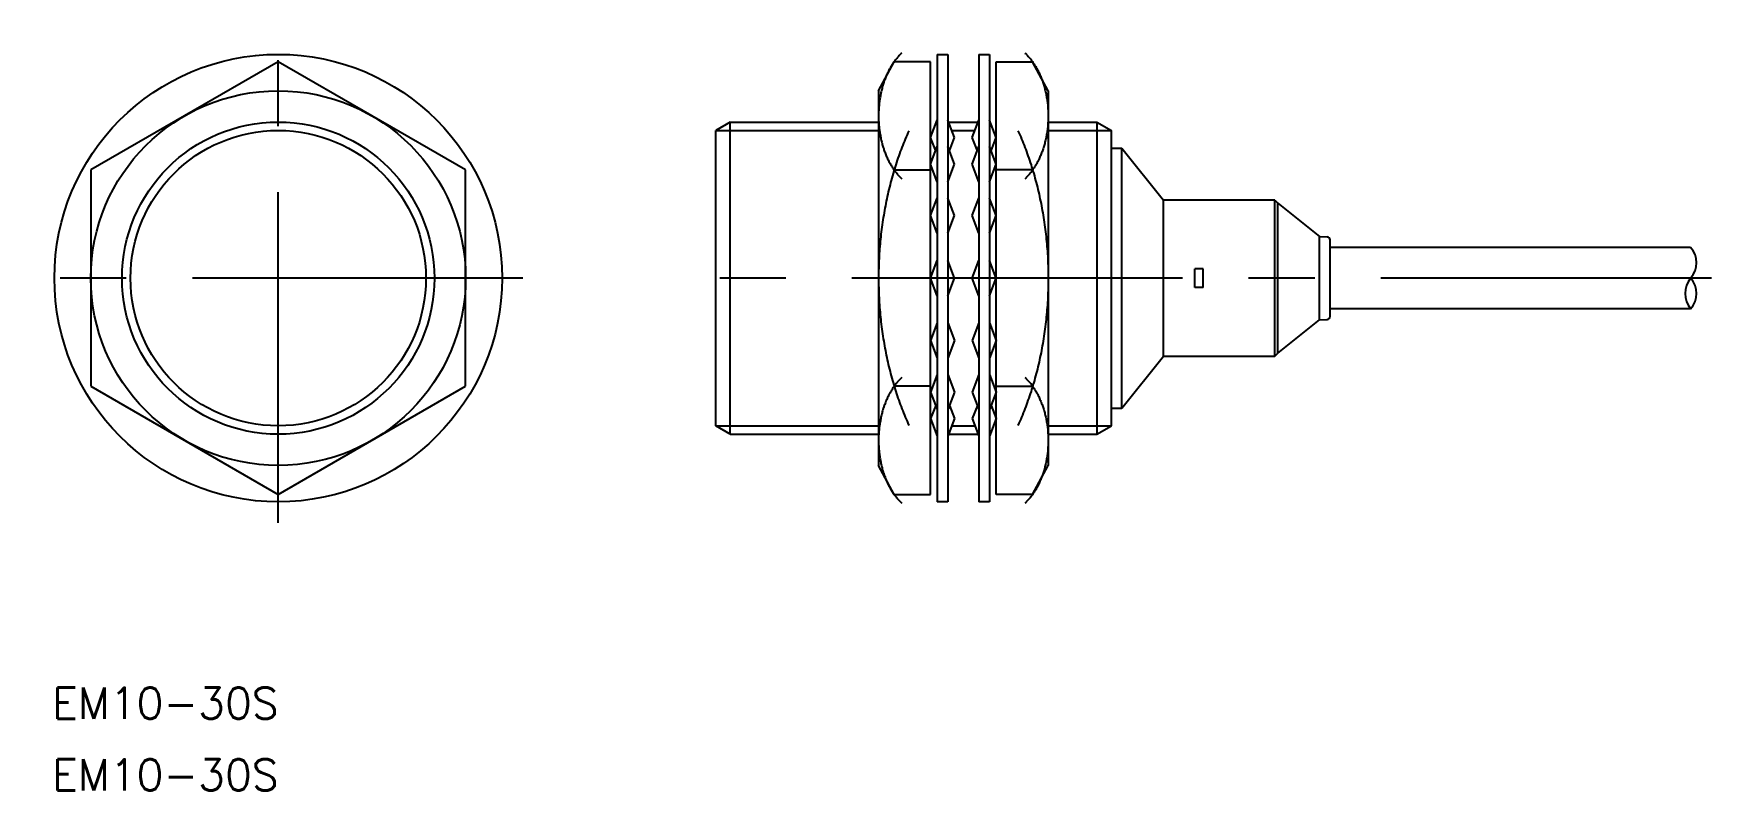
# Model space of a CAD drawing. Extents: x -23 to 138, y -49 to 24.
import ezdxf

# ---------------------------------------------------------------- set-up
doc = ezdxf.new("R2010")
doc.units = 0
doc.linetypes.add('CENTER', pattern=[50.8, 31.75, -6.35, 6.35, -6.35])
doc.linetypes.add('PHANTOM', pattern=[63.5, 31.75, -6.35, 6.35, -6.35, 6.35, -6.35])
doc.layers.get('0').update_dxf_attribs({"linetype": 'CONTINUOUS'})
doc.layers.add('CENTER', color=1, linetype='CENTER')
doc.styles.get("Standard").update_dxf_attribs({"font": 'txt.shx', "height": 3, "bigfont": 'bigfont.shx'})

msp = doc.modelspace()

# ---------------------------------------------------------------- linework, layer by layer
at = {"color": 7, "linetype": 'CONTINUOUS'}
for p, q in [((63.3, 21.5), (63.3, -21.5)), ((63.3, 21.5), (64.3, 21.5)), ((64.3, 21.5), (64.3, -21.5)), ((67.3, 21.5), (67.3, -21.5)), ((67.3, 21.5), (68.3, 21.5)), ((68.3, 21.5), (68.3, -21.5)), ((0, 20.78), (-18, 10.39)), ((18, 10.39), (0, 20.78)), ((57.65, 18), (59.15, 20.78)), ((62.65, 20.78), (59.15, 20.78)), ((62.65, -20.78), (62.65, 20.78)), ((68.95, 20.78), (72.45, 20.78)), ((68.95, -20.78), (68.95, 20.78)), ((73.95, 18), (72.45, 20.78)), ((57.65, 18), (57.65, -18)), ((73.95, 18), (73.95, -18)), ((43.42, 15), (42.02, 14.19)), ((43.42, 15), (57.65, 15)), ((43.42, -15), (43.42, 15)), ((57.65, 15), (57.65, -15)), ((62.65, 13.5), (63.3, 15.19)), ((64.95, 13.5), (64.3, 15.19)), ((64.38, 15), (67.23, 15)), ((66.65, 13.5), (67.3, 15.19)), ((68.95, 13.5), (68.3, 15.19)), ((73.95, 15), (73.95, -15)), ((73.95, 15), (78.61, 15)), ((78.61, 15), (78.61, -15)), ((78.61, 15), (80.02, 14.19)), ((42.02, -14.19), (42.02, 14.19)), ((63.15, 12.22), (62.65, 13.5)), ((64.46, 12.22), (64.95, 13.5)), ((67.15, 12.22), (66.65, 13.5)), ((68.46, 12.22), (68.95, 13.5)), ((80.02, -14.19), (80.02, 14.19)), ((62.65, 10.95), (63.3, 12.64)), ((64.95, 10.95), (64.3, 12.64)), ((66.65, 10.95), (67.3, 12.64)), ((68.95, 10.95), (68.3, 12.64)), ((80.02, 12.5), (81.02, 12.5)), ((81.02, -12.5), (81.02, 12.5)), ((81.02, 12.5), (85.02, 7.5)), ((-18, 10.39), (-18, -10.39)), ((18, -10.39), (18, 10.39)), ((59.15, 10.39), (62.65, 10.39)), ((63.3, 9.26), (62.65, 10.95)), ((64.3, 9.26), (64.95, 10.95)), ((67.3, 9.26), (66.65, 10.95)), ((68.3, 9.26), (68.95, 10.95)), ((72.45, 10.39), (68.95, 10.39)), ((62.65, 6), (63.3, 7.69)), ((64.95, 6), (64.3, 7.69)), ((66.65, 6), (67.3, 7.69)), ((68.95, 6), (68.3, 7.69)), ((85.02, -7.5), (85.02, 7.5)), ((95.72, 7.5), (85.02, 7.5)), ((95.72, -7.5), (95.72, 7.5)), ((95.72, 7.5), (96.02, 7.2)), ((96.02, -7.2), (96.02, 7.2)), ((96.02, 7.2), (100.02, 4.01)), ((63.3, 4.31), (62.65, 6)), ((64.3, 4.31), (64.95, 6)), ((67.3, 4.31), (66.65, 6)), ((68.3, 4.31), (68.95, 6)), ((100.02, -4.01), (100.02, 4.01)), ((100.02, 4.01), (100.73, 3.97)), ((101.02, -3.67), (101.02, 3.67)), ((62.65, 0), (63.3, 1.69)), ((64.95, 0), (64.3, 1.69)), ((66.65, 0), (67.3, 1.69)), ((68.95, 0), (68.3, 1.69)), ((135.65, 2.95), (101.02, 2.95)), ((63.3, -1.69), (62.65, 0)), ((64.3, -1.69), (64.95, 0)), ((67.3, -1.69), (66.65, 0)), ((68.3, -1.69), (68.95, 0)), ((135.65, -2.95), (101.02, -2.95)), ((63.3, -4.31), (62.65, -6)), ((64.3, -4.31), (64.95, -6)), ((67.3, -4.31), (66.65, -6)), ((68.3, -4.31), (68.95, -6)), ((96.02, -7.2), (100.02, -4.01)), ((100.02, -4.01), (100.73, -3.97)), ((62.65, -6), (63.3, -7.69)), ((64.95, -6), (64.3, -7.69)), ((66.65, -6), (67.3, -7.69)), ((68.95, -6), (68.3, -7.69)), ((81.02, -12.5), (85.02, -7.5)), ((85.02, -7.5), (95.72, -7.5)), ((95.72, -7.5), (96.02, -7.2)), ((63.3, -9.26), (62.65, -10.95)), ((64.3, -9.26), (64.95, -10.95)), ((67.3, -9.26), (66.65, -10.95)), ((68.3, -9.26), (68.95, -10.95)), ((-18, -10.39), (0, -20.78)), ((0, -20.78), (18, -10.39)), ((62.65, -10.39), (59.15, -10.39)), ((62.65, -10.95), (63.3, -12.64)), ((64.95, -10.95), (64.3, -12.64)), ((66.65, -10.95), (67.3, -12.64)), ((68.95, -10.95), (68.3, -12.64)), ((68.95, -10.39), (72.45, -10.39)), ((63.15, -12.23), (62.65, -13.5)), ((64.46, -12.23), (64.95, -13.5)), ((67.15, -12.23), (66.65, -13.5)), ((68.46, -12.23), (68.95, -13.5)), ((80.02, -12.5), (81.02, -12.5)), ((43.42, -15), (42.02, -14.19)), ((62.65, -13.5), (63.3, -15.19)), ((64.95, -13.5), (64.3, -15.19)), ((66.65, -13.5), (67.3, -15.19)), ((68.95, -13.5), (68.3, -15.19)), ((78.61, -15), (80.02, -14.19)), ((43.42, -15), (57.65, -15)), ((64.38, -15), (67.23, -15)), ((73.95, -15), (78.61, -15)), ((59.15, -20.78), (57.65, -18)), ((72.45, -20.78), (73.95, -18)), ((59.15, -20.78), (62.65, -20.78)), ((72.45, -20.78), (68.95, -20.78)), ((64.3, -21.5), (63.3, -21.5)), ((68.3, -21.5), (67.3, -21.5))]:
    msp.add_line(p, q, dxfattribs=at)
at = {"color": 3, "linetype": 'CONTINUOUS'}
for p, q in [((42.02, 14.19), (57.65, 14.19)), ((64.69, 14.19), (66.92, 14.19)), ((73.95, 14.19), (80.02, 14.19)), ((42.02, -14.19), (57.65, -14.19)), ((64.69, -14.19), (66.92, -14.19)), ((73.95, -14.19), (80.02, -14.19))]:
    msp.add_line(p, q, dxfattribs=at)
at = {"color": 3, "linetype": 'PHANTOM'}
for p, q in [((88.82, 0.9), (88.02, 0.9)), ((88.02, -0.9), (88.02, 0.9)), ((88.82, -0.9), (88.82, 0.9)), ((88.82, -0.9), (88.02, -0.9))]:
    msp.add_line(p, q, dxfattribs=at)
at = {"color": 7, "linetype": 'CONTINUOUS'}
for points in [[(59.89, 21.63, 0), (59.82, 21.57, 0), (59.76, 21.51, 0), (59.7, 21.44, 0), (59.64, 21.38, 0), (59.58, 21.31, 0), (59.52, 21.24, 0), (59.46, 21.17, 0), (59.4, 21.1, 0), (59.34, 21.03, 0), (59.28, 20.96, 0), (59.23, 20.88, 0), (59.17, 20.81, 0), (59.12, 20.73, 0), (59.06, 20.65, 0), (59.01, 20.57, 0), (58.96, 20.49, 0), (58.91, 20.41, 0), (58.86, 20.33, 0), (58.81, 20.24, 0), (58.76, 20.15, 0), (58.71, 20.07, 0), (58.66, 19.98, 0), (58.62, 19.89, 0), (58.57, 19.8, 0), (58.53, 19.71, 0), (58.49, 19.62, 0), (58.44, 19.52, 0), (58.4, 19.43, 0), (58.36, 19.33, 0), (58.32, 19.24, 0), (58.29, 19.14, 0), (58.25, 19.04, 0), (58.21, 18.94, 0), (58.18, 18.84, 0), (58.15, 18.74, 0), (58.11, 18.64, 0), (58.08, 18.54, 0), (58.05, 18.44, 0), (58.02, 18.33, 0), (57.99, 18.23, 0), (57.97, 18.12, 0), (57.94, 18.02, 0), (57.91, 17.91, 0), (57.89, 17.8, 0), (57.87, 17.7, 0), (57.85, 17.59, 0), (57.83, 17.48, 0), (57.81, 17.37, 0), (57.79, 17.26, 0), (57.77, 17.15, 0), (57.75, 17.04, 0), (57.74, 16.93, 0), (57.73, 16.82, 0), (57.71, 16.71, 0), (57.7, 16.6, 0), (57.69, 16.49, 0), (57.68, 16.38, 0), (57.68, 16.26, 0), (57.67, 16.15, 0), (57.66, 16.04, 0), (57.66, 15.93, 0), (57.66, 15.81, 0), (57.66, 15.7, 0), (57.65, 15.59, 0), (57.66, 15.48, 0), (57.66, 15.36, 0), (57.66, 15.25, 0), (57.66, 15.14, 0), (57.67, 15.03, 0), (57.68, 14.91, 0), (57.68, 14.8, 0), (57.69, 14.69, 0), (57.7, 14.58, 0), (57.71, 14.47, 0), (57.73, 14.36, 0), (57.74, 14.24, 0), (57.75, 14.13, 0), (57.77, 14.02, 0), (57.79, 13.91, 0), (57.81, 13.81, 0), (57.83, 13.7, 0), (57.85, 13.59, 0), (57.87, 13.48, 0), (57.89, 13.37, 0), (57.91, 13.27, 0), (57.94, 13.16, 0), (57.97, 13.05, 0), (57.99, 12.95, 0), (58.02, 12.85, 0), (58.05, 12.74, 0), (58.08, 12.64, 0), (58.11, 12.54, 0), (58.15, 12.43, 0), (58.18, 12.33, 0), (58.21, 12.23, 0), (58.25, 12.14, 0), (58.29, 12.04, 0), (58.32, 11.94, 0), (58.36, 11.84, 0), (58.4, 11.75, 0), (58.44, 11.65, 0), (58.49, 11.56, 0), (58.53, 11.47, 0), (58.57, 11.38, 0), (58.62, 11.29, 0), (58.66, 11.2, 0), (58.71, 11.11, 0), (58.76, 11.02, 0), (58.81, 10.94, 0), (58.86, 10.85, 0), (58.91, 10.77, 0), (58.96, 10.69, 0), (59.01, 10.6, 0), (59.06, 10.52, 0), (59.12, 10.45, 0), (59.17, 10.37, 0), (59.23, 10.29, 0), (59.28, 10.22, 0), (59.34, 10.14, 0), (59.4, 10.07, 0), (59.46, 10, 0), (59.52, 9.93, 0), (59.58, 9.86, 0), (59.64, 9.8, 0), (59.7, 9.73, 0), (59.76, 9.67, 0), (59.82, 9.61, 0), (59.89, 9.55, 0)], [(71.72, 21.63, 0), (71.79, 21.57, 0), (71.85, 21.51, 0), (71.91, 21.44, 0), (71.97, 21.38, 0), (72.03, 21.31, 0), (72.09, 21.24, 0), (72.15, 21.17, 0), (72.21, 21.1, 0), (72.27, 21.03, 0), (72.33, 20.96, 0), (72.38, 20.88, 0), (72.44, 20.81, 0), (72.49, 20.73, 0), (72.55, 20.65, 0), (72.6, 20.57, 0), (72.65, 20.49, 0), (72.7, 20.41, 0), (72.75, 20.33, 0), (72.8, 20.24, 0), (72.85, 20.15, 0), (72.9, 20.07, 0), (72.95, 19.98, 0), (72.99, 19.89, 0), (73.04, 19.8, 0), (73.08, 19.71, 0), (73.12, 19.62, 0), (73.16, 19.52, 0), (73.21, 19.43, 0), (73.25, 19.33, 0), (73.28, 19.24, 0), (73.32, 19.14, 0), (73.36, 19.04, 0), (73.4, 18.94, 0), (73.43, 18.84, 0), (73.46, 18.74, 0), (73.5, 18.64, 0), (73.53, 18.54, 0), (73.56, 18.44, 0), (73.59, 18.33, 0), (73.62, 18.23, 0), (73.64, 18.12, 0), (73.67, 18.02, 0), (73.69, 17.91, 0), (73.72, 17.8, 0), (73.74, 17.7, 0), (73.76, 17.59, 0), (73.78, 17.48, 0), (73.8, 17.37, 0), (73.82, 17.26, 0), (73.84, 17.15, 0), (73.85, 17.04, 0), (73.87, 16.93, 0), (73.88, 16.82, 0), (73.9, 16.71, 0), (73.91, 16.6, 0), (73.92, 16.49, 0), (73.93, 16.38, 0), (73.93, 16.26, 0), (73.94, 16.15, 0), (73.94, 16.04, 0), (73.95, 15.93, 0), (73.95, 15.81, 0), (73.95, 15.7, 0), (73.95, 15.59, 0), (73.95, 15.48, 0), (73.95, 15.36, 0), (73.95, 15.25, 0), (73.94, 15.14, 0), (73.94, 15.03, 0), (73.93, 14.91, 0), (73.93, 14.8, 0), (73.92, 14.69, 0), (73.91, 14.58, 0), (73.9, 14.47, 0), (73.88, 14.36, 0), (73.87, 14.24, 0), (73.85, 14.13, 0), (73.84, 14.02, 0), (73.82, 13.91, 0), (73.8, 13.81, 0), (73.78, 13.7, 0), (73.76, 13.59, 0), (73.74, 13.48, 0), (73.72, 13.37, 0), (73.69, 13.27, 0), (73.67, 13.16, 0), (73.64, 13.05, 0), (73.62, 12.95, 0), (73.59, 12.85, 0), (73.56, 12.74, 0), (73.53, 12.64, 0), (73.5, 12.54, 0), (73.46, 12.43, 0), (73.43, 12.33, 0), (73.4, 12.23, 0), (73.36, 12.14, 0), (73.32, 12.04, 0), (73.28, 11.94, 0), (73.25, 11.84, 0), (73.21, 11.75, 0), (73.16, 11.65, 0), (73.12, 11.56, 0), (73.08, 11.47, 0), (73.04, 11.38, 0), (72.99, 11.29, 0), (72.95, 11.2, 0), (72.9, 11.11, 0), (72.85, 11.02, 0), (72.8, 10.94, 0), (72.75, 10.85, 0), (72.7, 10.77, 0), (72.65, 10.69, 0), (72.6, 10.6, 0), (72.55, 10.52, 0), (72.49, 10.45, 0), (72.44, 10.37, 0), (72.38, 10.29, 0), (72.33, 10.22, 0), (72.27, 10.14, 0), (72.21, 10.07, 0), (72.15, 10, 0), (72.09, 9.93, 0), (72.03, 9.86, 0), (71.97, 9.8, 0), (71.91, 9.73, 0), (71.85, 9.67, 0), (71.79, 9.61, 0), (71.72, 9.55, 0)], [(60.56, 14.15, 0), (60.48, 13.95, 0), (60.39, 13.76, 0), (60.3, 13.56, 0), (60.22, 13.36, 0), (60.14, 13.16, 0), (60.06, 12.96, 0), (59.98, 12.76, 0), (59.9, 12.56, 0), (59.82, 12.35, 0), (59.74, 12.15, 0), (59.67, 11.94, 0), (59.59, 11.74, 0), (59.52, 11.53, 0), (59.45, 11.32, 0), (59.38, 11.11, 0), (59.31, 10.9, 0), (59.24, 10.69, 0), (59.18, 10.47, 0), (59.11, 10.26, 0), (59.05, 10.04, 0), (58.99, 9.83, 0), (58.93, 9.61, 0), (58.87, 9.39, 0), (58.81, 9.18, 0), (58.76, 8.96, 0), (58.7, 8.74, 0), (58.65, 8.52, 0), (58.59, 8.3, 0), (58.54, 8.07, 0), (58.49, 7.85, 0), (58.44, 7.63, 0), (58.4, 7.4, 0), (58.35, 7.18, 0), (58.31, 6.95, 0), (58.27, 6.73, 0), (58.22, 6.5, 0), (58.19, 6.27, 0), (58.15, 6.05, 0), (58.11, 5.82, 0), (58.07, 5.59, 0), (58.04, 5.36, 0), (58.01, 5.13, 0), (57.98, 4.9, 0), (57.95, 4.67, 0), (57.92, 4.44, 0), (57.89, 4.21, 0), (57.87, 3.98, 0), (57.84, 3.74, 0), (57.82, 3.51, 0), (57.8, 3.28, 0), (57.78, 3.05, 0), (57.76, 2.81, 0), (57.74, 2.58, 0), (57.73, 2.34, 0), (57.71, 2.11, 0), (57.7, 1.88, 0), (57.69, 1.64, 0), (57.68, 1.41, 0), (57.67, 1.17, 0), (57.67, 0.94, 0), (57.66, 0.7, 0), (57.66, 0.47, 0), (57.66, 0.23, 0), (57.65, 0, 0), (57.66, -0.23, 0), (57.66, -0.47, 0), (57.66, -0.7, 0), (57.67, -0.94, 0), (57.67, -1.17, 0), (57.68, -1.41, 0), (57.69, -1.64, 0), (57.7, -1.88, 0), (57.71, -2.11, 0), (57.73, -2.34, 0), (57.74, -2.58, 0), (57.76, -2.81, 0), (57.78, -3.05, 0), (57.8, -3.28, 0), (57.82, -3.51, 0), (57.84, -3.74, 0), (57.87, -3.98, 0), (57.89, -4.21, 0), (57.92, -4.44, 0), (57.95, -4.67, 0), (57.98, -4.9, 0), (58.01, -5.13, 0), (58.04, -5.36, 0), (58.07, -5.59, 0), (58.11, -5.82, 0), (58.15, -6.05, 0), (58.19, -6.27, 0), (58.22, -6.5, 0), (58.27, -6.73, 0), (58.31, -6.95, 0), (58.35, -7.18, 0), (58.4, -7.4, 0), (58.44, -7.63, 0), (58.49, -7.85, 0), (58.54, -8.07, 0), (58.59, -8.3, 0), (58.65, -8.52, 0), (58.7, -8.74, 0), (58.76, -8.96, 0), (58.81, -9.18, 0), (58.87, -9.39, 0), (58.93, -9.61, 0), (58.99, -9.83, 0), (59.05, -10.04, 0), (59.11, -10.26, 0), (59.18, -10.47, 0), (59.24, -10.69, 0), (59.31, -10.9, 0), (59.38, -11.11, 0), (59.45, -11.32, 0), (59.52, -11.53, 0), (59.59, -11.74, 0), (59.67, -11.94, 0), (59.74, -12.15, 0), (59.82, -12.35, 0), (59.9, -12.56, 0), (59.98, -12.76, 0), (60.06, -12.96, 0), (60.14, -13.16, 0), (60.22, -13.36, 0), (60.3, -13.56, 0), (60.39, -13.76, 0), (60.48, -13.95, 0), (60.56, -14.15, 0)], [(71.05, 14.15, 0), (71.13, 13.95, 0), (71.22, 13.76, 0), (71.31, 13.56, 0), (71.39, 13.36, 0), (71.47, 13.16, 0), (71.55, 12.96, 0), (71.63, 12.76, 0), (71.71, 12.56, 0), (71.79, 12.35, 0), (71.87, 12.15, 0), (71.94, 11.94, 0), (72.01, 11.74, 0), (72.09, 11.53, 0), (72.16, 11.32, 0), (72.23, 11.11, 0), (72.3, 10.9, 0), (72.36, 10.69, 0), (72.43, 10.47, 0), (72.49, 10.26, 0), (72.56, 10.04, 0), (72.62, 9.83, 0), (72.68, 9.61, 0), (72.74, 9.39, 0), (72.8, 9.18, 0), (72.85, 8.96, 0), (72.91, 8.74, 0), (72.96, 8.52, 0), (73.02, 8.3, 0), (73.07, 8.07, 0), (73.12, 7.85, 0), (73.16, 7.63, 0), (73.21, 7.4, 0), (73.26, 7.18, 0), (73.3, 6.95, 0), (73.34, 6.73, 0), (73.38, 6.5, 0), (73.42, 6.27, 0), (73.46, 6.05, 0), (73.5, 5.82, 0), (73.53, 5.59, 0), (73.57, 5.36, 0), (73.6, 5.13, 0), (73.63, 4.9, 0), (73.66, 4.67, 0), (73.69, 4.44, 0), (73.72, 4.21, 0), (73.74, 3.98, 0), (73.77, 3.74, 0), (73.79, 3.51, 0), (73.81, 3.28, 0), (73.83, 3.05, 0), (73.85, 2.81, 0), (73.87, 2.58, 0), (73.88, 2.34, 0), (73.9, 2.11, 0), (73.91, 1.88, 0), (73.92, 1.64, 0), (73.93, 1.41, 0), (73.94, 1.17, 0), (73.94, 0.94, 0), (73.95, 0.7, 0), (73.95, 0.47, 0), (73.95, 0.23, 0), (73.95, 0, 0), (73.95, -0.23, 0), (73.95, -0.47, 0), (73.95, -0.7, 0), (73.94, -0.94, 0), (73.94, -1.17, 0), (73.93, -1.41, 0), (73.92, -1.64, 0), (73.91, -1.88, 0), (73.9, -2.11, 0), (73.88, -2.34, 0), (73.87, -2.58, 0), (73.85, -2.81, 0), (73.83, -3.05, 0), (73.81, -3.28, 0), (73.79, -3.51, 0), (73.77, -3.74, 0), (73.74, -3.98, 0), (73.72, -4.21, 0), (73.69, -4.44, 0), (73.66, -4.67, 0), (73.63, -4.9, 0), (73.6, -5.13, 0), (73.57, -5.36, 0), (73.53, -5.59, 0), (73.5, -5.82, 0), (73.46, -6.05, 0), (73.42, -6.27, 0), (73.38, -6.5, 0), (73.34, -6.73, 0), (73.3, -6.95, 0), (73.26, -7.18, 0), (73.21, -7.4, 0), (73.16, -7.63, 0), (73.12, -7.85, 0), (73.07, -8.07, 0), (73.02, -8.3, 0), (72.96, -8.52, 0), (72.91, -8.74, 0), (72.85, -8.96, 0), (72.8, -9.18, 0), (72.74, -9.39, 0), (72.68, -9.61, 0), (72.62, -9.83, 0), (72.56, -10.04, 0), (72.49, -10.26, 0), (72.43, -10.47, 0), (72.36, -10.69, 0), (72.3, -10.9, 0), (72.23, -11.11, 0), (72.16, -11.32, 0), (72.09, -11.53, 0), (72.01, -11.74, 0), (71.94, -11.94, 0), (71.87, -12.15, 0), (71.79, -12.35, 0), (71.71, -12.56, 0), (71.63, -12.76, 0), (71.55, -12.96, 0), (71.47, -13.16, 0), (71.39, -13.36, 0), (71.31, -13.56, 0), (71.22, -13.76, 0), (71.13, -13.95, 0), (71.05, -14.15, 0)], [(59.89, -9.55, 0), (59.82, -9.61, 0), (59.76, -9.67, 0), (59.7, -9.73, 0), (59.64, -9.8, 0), (59.58, -9.86, 0), (59.52, -9.93, 0), (59.46, -10, 0), (59.4, -10.07, 0), (59.34, -10.14, 0), (59.28, -10.22, 0), (59.23, -10.29, 0), (59.17, -10.37, 0), (59.12, -10.45, 0), (59.06, -10.52, 0), (59.01, -10.6, 0), (58.96, -10.69, 0), (58.91, -10.77, 0), (58.86, -10.85, 0), (58.81, -10.94, 0), (58.76, -11.02, 0), (58.71, -11.11, 0), (58.66, -11.2, 0), (58.62, -11.29, 0), (58.57, -11.38, 0), (58.53, -11.47, 0), (58.49, -11.56, 0), (58.44, -11.65, 0), (58.4, -11.75, 0), (58.36, -11.84, 0), (58.32, -11.94, 0), (58.29, -12.04, 0), (58.25, -12.14, 0), (58.21, -12.23, 0), (58.18, -12.33, 0), (58.15, -12.43, 0), (58.11, -12.54, 0), (58.08, -12.64, 0), (58.05, -12.74, 0), (58.02, -12.85, 0), (57.99, -12.95, 0), (57.97, -13.05, 0), (57.94, -13.16, 0), (57.91, -13.27, 0), (57.89, -13.37, 0), (57.87, -13.48, 0), (57.85, -13.59, 0), (57.83, -13.7, 0), (57.81, -13.81, 0), (57.79, -13.91, 0), (57.77, -14.02, 0), (57.75, -14.13, 0), (57.74, -14.24, 0), (57.73, -14.36, 0), (57.71, -14.47, 0), (57.7, -14.58, 0), (57.69, -14.69, 0), (57.68, -14.8, 0), (57.68, -14.91, 0), (57.67, -15.03, 0), (57.66, -15.14, 0), (57.66, -15.25, 0), (57.66, -15.36, 0), (57.66, -15.48, 0), (57.65, -15.59, 0), (57.66, -15.7, 0), (57.66, -15.81, 0), (57.66, -15.93, 0), (57.66, -16.04, 0), (57.67, -16.15, 0), (57.68, -16.26, 0), (57.68, -16.38, 0), (57.69, -16.49, 0), (57.7, -16.6, 0), (57.71, -16.71, 0), (57.73, -16.82, 0), (57.74, -16.93, 0), (57.75, -17.04, 0), (57.77, -17.15, 0), (57.79, -17.26, 0), (57.81, -17.37, 0), (57.83, -17.48, 0), (57.85, -17.59, 0), (57.87, -17.7, 0), (57.89, -17.8, 0), (57.91, -17.91, 0), (57.94, -18.02, 0), (57.97, -18.12, 0), (57.99, -18.23, 0), (58.02, -18.33, 0), (58.05, -18.44, 0), (58.08, -18.54, 0), (58.11, -18.64, 0), (58.15, -18.74, 0), (58.18, -18.84, 0), (58.21, -18.94, 0), (58.25, -19.04, 0), (58.29, -19.14, 0), (58.32, -19.24, 0), (58.36, -19.33, 0), (58.4, -19.43, 0), (58.44, -19.52, 0), (58.49, -19.62, 0), (58.53, -19.71, 0), (58.57, -19.8, 0), (58.62, -19.89, 0), (58.66, -19.98, 0), (58.71, -20.07, 0), (58.76, -20.15, 0), (58.81, -20.24, 0), (58.86, -20.33, 0), (58.91, -20.41, 0), (58.96, -20.49, 0), (59.01, -20.57, 0), (59.06, -20.65, 0), (59.12, -20.73, 0), (59.17, -20.81, 0), (59.23, -20.88, 0), (59.28, -20.96, 0), (59.34, -21.03, 0), (59.4, -21.1, 0), (59.46, -21.17, 0), (59.52, -21.24, 0), (59.58, -21.31, 0), (59.64, -21.38, 0), (59.7, -21.44, 0), (59.76, -21.51, 0), (59.82, -21.57, 0), (59.89, -21.63, 0)], [(71.72, -9.55, 0), (71.79, -9.61, 0), (71.85, -9.67, 0), (71.91, -9.73, 0), (71.97, -9.8, 0), (72.03, -9.86, 0), (72.09, -9.93, 0), (72.15, -10, 0), (72.21, -10.07, 0), (72.27, -10.14, 0), (72.33, -10.22, 0), (72.38, -10.29, 0), (72.44, -10.37, 0), (72.49, -10.45, 0), (72.55, -10.52, 0), (72.6, -10.6, 0), (72.65, -10.69, 0), (72.7, -10.77, 0), (72.75, -10.85, 0), (72.8, -10.94, 0), (72.85, -11.02, 0), (72.9, -11.11, 0), (72.95, -11.2, 0), (72.99, -11.29, 0), (73.04, -11.38, 0), (73.08, -11.47, 0), (73.12, -11.56, 0), (73.16, -11.65, 0), (73.21, -11.75, 0), (73.25, -11.84, 0), (73.28, -11.94, 0), (73.32, -12.04, 0), (73.36, -12.14, 0), (73.4, -12.23, 0), (73.43, -12.33, 0), (73.46, -12.43, 0), (73.5, -12.54, 0), (73.53, -12.64, 0), (73.56, -12.74, 0), (73.59, -12.85, 0), (73.62, -12.95, 0), (73.64, -13.05, 0), (73.67, -13.16, 0), (73.69, -13.27, 0), (73.72, -13.37, 0), (73.74, -13.48, 0), (73.76, -13.59, 0), (73.78, -13.7, 0), (73.8, -13.81, 0), (73.82, -13.91, 0), (73.84, -14.02, 0), (73.85, -14.13, 0), (73.87, -14.24, 0), (73.88, -14.36, 0), (73.9, -14.47, 0), (73.91, -14.58, 0), (73.92, -14.69, 0), (73.93, -14.8, 0), (73.93, -14.91, 0), (73.94, -15.03, 0), (73.94, -15.14, 0), (73.95, -15.25, 0), (73.95, -15.36, 0), (73.95, -15.48, 0), (73.95, -15.59, 0), (73.95, -15.7, 0), (73.95, -15.81, 0), (73.95, -15.93, 0), (73.94, -16.04, 0), (73.94, -16.15, 0), (73.93, -16.26, 0), (73.93, -16.38, 0), (73.92, -16.49, 0), (73.91, -16.6, 0), (73.9, -16.71, 0), (73.88, -16.82, 0), (73.87, -16.93, 0), (73.85, -17.04, 0), (73.84, -17.15, 0), (73.82, -17.26, 0), (73.8, -17.37, 0), (73.78, -17.48, 0), (73.76, -17.59, 0), (73.74, -17.7, 0), (73.72, -17.8, 0), (73.69, -17.91, 0), (73.67, -18.02, 0), (73.64, -18.12, 0), (73.62, -18.23, 0), (73.59, -18.33, 0), (73.56, -18.44, 0), (73.53, -18.54, 0), (73.5, -18.64, 0), (73.46, -18.74, 0), (73.43, -18.84, 0), (73.4, -18.94, 0), (73.36, -19.04, 0), (73.32, -19.14, 0), (73.28, -19.24, 0), (73.25, -19.33, 0), (73.21, -19.43, 0), (73.16, -19.52, 0), (73.12, -19.62, 0), (73.08, -19.71, 0), (73.04, -19.8, 0), (72.99, -19.89, 0), (72.95, -19.98, 0), (72.9, -20.07, 0), (72.85, -20.15, 0), (72.8, -20.24, 0), (72.75, -20.33, 0), (72.7, -20.41, 0), (72.65, -20.49, 0), (72.6, -20.57, 0), (72.55, -20.65, 0), (72.49, -20.73, 0), (72.44, -20.81, 0), (72.38, -20.88, 0), (72.33, -20.96, 0), (72.27, -21.03, 0), (72.21, -21.1, 0), (72.15, -21.17, 0), (72.09, -21.24, 0), (72.03, -21.31, 0), (71.97, -21.38, 0), (71.91, -21.44, 0), (71.85, -21.51, 0), (71.79, -21.57, 0), (71.72, -21.63, 0)]]:
    msp.add_polyline3d(points, dxfattribs=at)
for radius in [21.5, 18, 15]:
    msp.add_circle((0, 0), radius, dxfattribs=at)
at = {"color": 3, "linetype": 'CONTINUOUS'}
msp.add_circle((0, 0), 14.19, dxfattribs=at)
at = {"color": 7, "linetype": 'CONTINUOUS'}
for centre, start, end in [((100.72, 3.67), 0, 86.5664), ((100.72, -3.67), 273.4336, 0)]:
    msp.add_arc(centre, 0.3, start, end, dxfattribs=at)
at = {"color": 3, "linetype": 'CONTINUOUS'}
for centre, radius, start, end in [((134.07, 1.48), 2.16, 316.9992, 43.0008), ((137.52, -1.48), 2.38, 141.6775, 218.3225), ((134.07, -1.48), 2.16, 316.9993, 43.0007)]:
    msp.add_arc(centre, radius, start, end, dxfattribs=at)
at = {"layer": 'CENTER', "color": 1, "linetype": 'CENTER'}
for p, q in [((0, -23.5), (0, 23.5)), ((23.5, 0), (-23.5, 0)), ((137.65, 0), (40.02, 0))]:
    msp.add_line(p, q, dxfattribs=at)

# ---------------------------------------------------------------- texts
at = {"color": 7, "linetype": 'CONTINUOUS'}
for p in [(-21.7, -42.34), (-21.7, -49.23)]:
    msp.add_text('EM10-30S', height=3, dxfattribs=at).set_placement(p)

doc.saveas('drawing.dxf')
